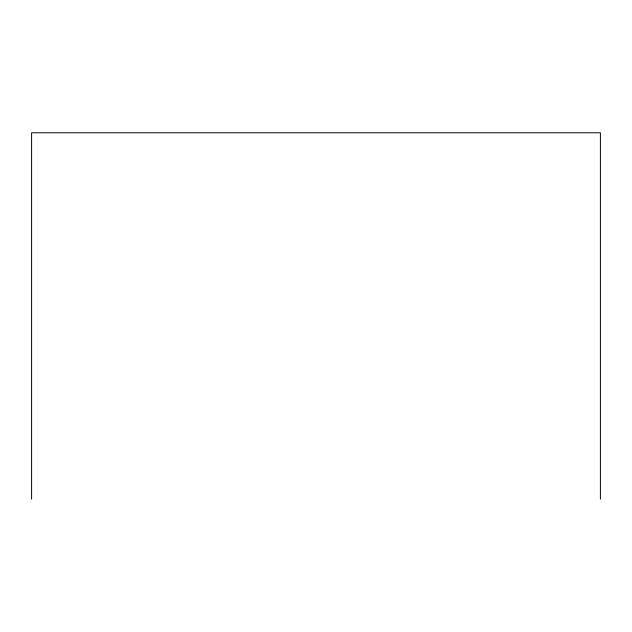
<?xml version="1.0" encoding="UTF-8"?>
<svg xmlns="http://www.w3.org/2000/svg" width="632" height="632" viewBox="0 0 632 632"><rect width="100%" height="100%" fill="white"/><g stroke="black" fill="none" stroke-linecap="round" stroke-linejoin="round"><path stroke-width="0.95" d="M600.4 499.201L600.4 132.799L31.6 132.799L31.6 499.201"/></g></svg>
